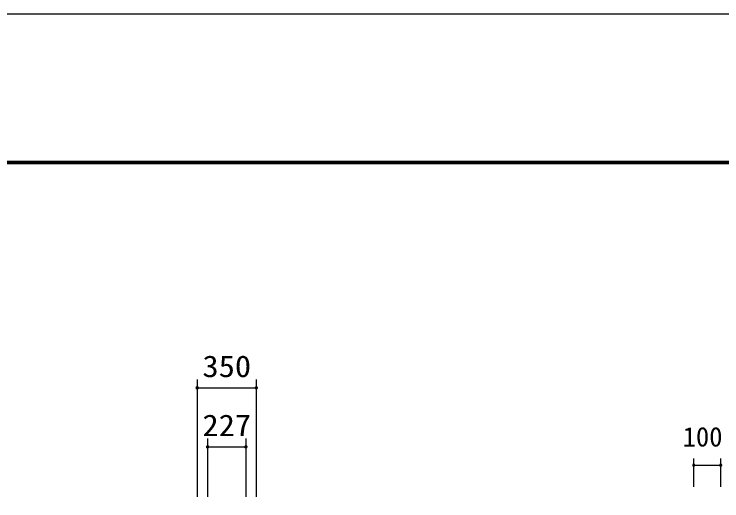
# Model space of a CAD drawing. Units: millimetres, scale not verified. Extents: x -14850 to 14850, y -10500 to 10500.
# Drawn here: x -2450 to 1742, y 7615 to 10500 of the extents above; entities that cross this region are included whole.
import ezdxf
from ezdxf.enums import TextEntityAlignment as Align

# ---------------------------------------------------------------- set-up
doc = ezdxf.new("R2010")
doc.units = ezdxf.units.MM
doc.header["$LTSCALE"] = 50
for name, color, linetype, lineweight in [('0-0_製作', 5, 'Continuous', 25), ('0-6_文字', 5, 'Continuous', 25), ('0-7_図面枠', 7, 'Continuous', 25), ('0-8_Axis_waku', 7, 'Continuous', 25)]:
    doc.layers.add(name, color=color, linetype=linetype, lineweight=lineweight)
doc.styles.add('ＭＳ ゴシック', font='')
doc.styles.get('ＭＳ ゴシック').set_extended_font_data('MS Gothic')

msp = doc.modelspace()

# ---------------------------------------------------------------- linework, layer by layer
at = {"layer": '0-0_製作', "color": 2}
for p, q in [((-1366.01, 8334.87), (-1366.01, 7638)), ((-1016.01, 8334.87), (-1016.01, 7638)), ((-1366.01, 8284.87), (-1016.01, 8284.87)), ((-1304.51, 7984.87), (-1304.51, 7638)), ((-1077.51, 7984.87), (-1077.51, 7638)), ((-1304.51, 7934.87), (-1077.51, 7934.87))]:
    msp.add_line(p, q, dxfattribs=at)
at = {"layer": '0-0_製作'}
for points in [[(-1366.01, 8284.87), (-1376.01, 8284.87), (-1375.99, 8285.49)], [(-1366.01, 8284.87), (-1375.93, 8283.61), (-1376.01, 8284.87)], [(-1366.01, 8284.87), (-1375.99, 8285.49), (-1375.84, 8286.74)], [(-1366.01, 8284.87), (-1375.7, 8282.38), (-1375.93, 8283.61)], [(-1366.01, 8284.87), (-1375.84, 8286.74), (-1375.52, 8287.96)], [(-1366.01, 8274.87), (-1375.7, 8282.38), (-1366.01, 8284.87)], [(-1366.01, 8274.87), (-1375.31, 8281.18), (-1375.7, 8282.38)], [(-1366.01, 8284.87), (-1375.52, 8287.96), (-1375.06, 8289.12)], [(-1366.01, 8274.87), (-1374.78, 8280.05), (-1375.31, 8281.18)], [(-1366.01, 8284.87), (-1375.06, 8289.12), (-1374.46, 8290.22)], [(-1366.01, 8274.87), (-1374.1, 8278.99), (-1374.78, 8280.05)], [(-1366.01, 8284.87), (-1374.46, 8290.22), (-1373.72, 8291.24)], [(-1366.01, 8274.87), (-1373.3, 8278.02), (-1374.1, 8278.99)], [(-1366.01, 8284.87), (-1373.72, 8291.24), (-1372.86, 8292.16)], [(-1366.01, 8274.87), (-1372.39, 8277.16), (-1373.3, 8278.02)], [(-1366.01, 8284.87), (-1372.86, 8292.16), (-1371.89, 8292.96)], [(-1366.01, 8274.87), (-1371.37, 8276.42), (-1372.39, 8277.16)], [(-1366.01, 8284.87), (-1371.89, 8292.96), (-1370.83, 8293.63)], [(-1366.01, 8274.87), (-1370.27, 8275.82), (-1371.37, 8276.42)], [(-1366.01, 8284.87), (-1370.83, 8293.63), (-1369.69, 8294.16)], [(-1366.01, 8274.87), (-1369.1, 8275.36), (-1370.27, 8275.82)], [(-1366.01, 8294.87), (-1369.69, 8294.16), (-1368.5, 8294.55)], [(-1366.01, 8284.87), (-1369.69, 8294.16), (-1366.01, 8294.87)], [(-1366.01, 8274.87), (-1367.89, 8275.04), (-1369.1, 8275.36)], [(-1366.01, 8294.87), (-1368.5, 8294.55), (-1367.27, 8294.79)], [(-1366.01, 8274.87), (-1366.64, 8274.89), (-1367.89, 8275.04)], [(-1365.38, 8294.85), (-1366.01, 8284.87), (-1366.01, 8294.87)], [(-1364.14, 8294.69), (-1366.01, 8284.87), (-1365.38, 8294.85)], [(-1362.92, 8294.38), (-1366.01, 8284.87), (-1364.14, 8294.69)], [(-1361.75, 8293.91), (-1366.01, 8284.87), (-1362.92, 8294.38)], [(-1360.65, 8293.31), (-1366.01, 8284.87), (-1361.75, 8293.91)], [(-1359.64, 8292.57), (-1366.01, 8284.87), (-1360.65, 8293.31)], [(-1358.72, 8291.71), (-1366.01, 8284.87), (-1359.64, 8292.57)], [(-1357.92, 8290.74), (-1366.01, 8284.87), (-1358.72, 8291.71)], [(-1357.25, 8289.68), (-1366.01, 8284.87), (-1357.92, 8290.74)], [(-1356.71, 8288.55), (-1366.01, 8284.87), (-1357.25, 8289.68)], [(-1356.33, 8287.35), (-1366.01, 8284.87), (-1356.71, 8288.55)], [(-1356.09, 8286.12), (-1366.01, 8284.87), (-1356.33, 8287.35)], [(-1356.09, 8286.12), (-1356.01, 8284.87), (-1366.01, 8284.87)], [(-1356.01, 8284.87), (-1366.01, 8274.87), (-1366.01, 8284.87)], [(-1356.03, 8284.24), (-1366.01, 8274.87), (-1356.01, 8284.87)], [(-1356.19, 8282.99), (-1366.01, 8274.87), (-1356.03, 8284.24)], [(-1356.5, 8281.78), (-1366.01, 8274.87), (-1356.19, 8282.99)], [(-1356.96, 8280.61), (-1366.01, 8274.87), (-1356.5, 8281.78)], [(-1357.57, 8279.51), (-1366.01, 8274.87), (-1356.96, 8280.61)], [(-1358.31, 8278.49), (-1366.01, 8274.87), (-1357.57, 8279.51)], [(-1359.17, 8277.58), (-1366.01, 8274.87), (-1358.31, 8278.49)], [(-1360.13, 8276.78), (-1366.01, 8274.87), (-1359.17, 8277.58)], [(-1361.2, 8276.1), (-1366.01, 8274.87), (-1360.13, 8276.78)], [(-1362.33, 8275.57), (-1366.01, 8274.87), (-1361.2, 8276.1)], [(-1363.53, 8275.18), (-1366.01, 8274.87), (-1362.33, 8275.57)], [(-1363.53, 8275.18), (-1364.76, 8274.94), (-1366.01, 8274.87)], [(-1016.01, 8284.87), (-1026.01, 8284.87), (-1025.99, 8285.49)], [(-1016.01, 8284.87), (-1025.93, 8283.61), (-1026.01, 8284.87)], [(-1016.01, 8284.87), (-1025.99, 8285.49), (-1025.84, 8286.74)], [(-1016.01, 8274.87), (-1025.93, 8283.61), (-1016.01, 8284.87)], [(-1016.01, 8274.87), (-1025.7, 8282.38), (-1025.93, 8283.61)], [(-1016.01, 8284.87), (-1025.84, 8286.74), (-1025.52, 8287.96)], [(-1016.01, 8274.87), (-1025.31, 8281.18), (-1025.7, 8282.38)], [(-1016.01, 8284.87), (-1025.52, 8287.96), (-1025.06, 8289.12)], [(-1016.01, 8274.87), (-1024.78, 8280.05), (-1025.31, 8281.18)], [(-1016.01, 8284.87), (-1025.06, 8289.12), (-1024.46, 8290.22)], [(-1016.01, 8274.87), (-1024.1, 8278.99), (-1024.78, 8280.05)], [(-1016.01, 8284.87), (-1024.46, 8290.22), (-1023.72, 8291.24)], [(-1016.01, 8274.87), (-1023.3, 8278.02), (-1024.1, 8278.99)], [(-1016.01, 8284.87), (-1023.72, 8291.24), (-1022.86, 8292.16)], [(-1016.01, 8274.87), (-1022.39, 8277.16), (-1023.3, 8278.02)], [(-1016.01, 8284.87), (-1022.86, 8292.16), (-1021.89, 8292.96)], [(-1016.01, 8274.87), (-1021.37, 8276.42), (-1022.39, 8277.16)], [(-1016.01, 8284.87), (-1021.89, 8292.96), (-1020.83, 8293.63)], [(-1016.01, 8274.87), (-1020.27, 8275.82), (-1021.37, 8276.42)], [(-1016.01, 8284.87), (-1020.83, 8293.63), (-1019.69, 8294.16)], [(-1016.01, 8274.87), (-1019.1, 8275.36), (-1020.27, 8275.82)], [(-1016.01, 8284.87), (-1019.69, 8294.16), (-1018.5, 8294.55)], [(-1016.01, 8274.87), (-1017.89, 8275.04), (-1019.1, 8275.36)], [(-1016.01, 8294.87), (-1018.5, 8294.55), (-1017.27, 8294.79)], [(-1016.01, 8284.87), (-1018.5, 8294.55), (-1016.01, 8294.87)], [(-1016.01, 8274.87), (-1016.64, 8274.89), (-1017.89, 8275.04)], [(-1015.39, 8294.85), (-1016.01, 8284.87), (-1016.01, 8294.87)], [(-1014.14, 8294.69), (-1016.01, 8284.87), (-1015.39, 8294.85)], [(-1012.92, 8294.38), (-1016.01, 8284.87), (-1014.14, 8294.69)], [(-1011.76, 8293.91), (-1016.01, 8284.87), (-1012.92, 8294.38)], [(-1010.65, 8293.31), (-1016.01, 8284.87), (-1011.76, 8293.91)], [(-1009.64, 8292.57), (-1016.01, 8284.87), (-1010.65, 8293.31)], [(-1008.72, 8291.71), (-1016.01, 8284.87), (-1009.64, 8292.57)], [(-1007.92, 8290.74), (-1016.01, 8284.87), (-1008.72, 8291.71)], [(-1007.25, 8289.68), (-1016.01, 8284.87), (-1007.92, 8290.74)], [(-1006.72, 8288.55), (-1016.01, 8284.87), (-1007.25, 8289.68)], [(-1006.33, 8287.35), (-1016.01, 8284.87), (-1006.72, 8288.55)], [(-1006.09, 8286.12), (-1016.01, 8284.87), (-1006.33, 8287.35)], [(-1006.01, 8284.87), (-1016.01, 8284.87), (-1006.09, 8286.12)], [(-1006.01, 8284.87), (-1016.01, 8274.87), (-1016.01, 8284.87)], [(-1006.03, 8284.24), (-1016.01, 8274.87), (-1006.01, 8284.87)], [(-1006.19, 8282.99), (-1016.01, 8274.87), (-1006.03, 8284.24)], [(-1006.5, 8281.78), (-1016.01, 8274.87), (-1006.19, 8282.99)], [(-1006.96, 8280.61), (-1016.01, 8274.87), (-1006.5, 8281.78)], [(-1007.57, 8279.51), (-1016.01, 8274.87), (-1006.96, 8280.61)], [(-1008.31, 8278.49), (-1016.01, 8274.87), (-1007.57, 8279.51)], [(-1009.17, 8277.58), (-1016.01, 8274.87), (-1008.31, 8278.49)], [(-1010.14, 8276.78), (-1016.01, 8274.87), (-1009.17, 8277.58)], [(-1011.2, 8276.1), (-1016.01, 8274.87), (-1010.14, 8276.78)], [(-1012.33, 8275.57), (-1016.01, 8274.87), (-1011.2, 8276.1)], [(-1013.53, 8275.18), (-1016.01, 8274.87), (-1012.33, 8275.57)], [(-1014.76, 8274.94), (-1016.01, 8274.87), (-1013.53, 8275.18)], [(-1304.51, 7934.87), (-1314.51, 7934.87), (-1314.49, 7935.49)], [(-1304.51, 7934.87), (-1314.43, 7933.61), (-1314.51, 7934.87)], [(-1304.51, 7934.87), (-1314.49, 7935.49), (-1314.34, 7936.74)], [(-1304.51, 7934.87), (-1314.2, 7932.38), (-1314.43, 7933.61)], [(-1304.51, 7934.87), (-1314.34, 7936.74), (-1314.02, 7937.96)], [(-1304.51, 7924.87), (-1314.2, 7932.38), (-1304.51, 7934.87)], [(-1304.51, 7924.87), (-1313.81, 7931.18), (-1314.2, 7932.38)], [(-1304.51, 7934.87), (-1314.02, 7937.96), (-1313.56, 7939.12)], [(-1304.51, 7924.87), (-1313.28, 7930.05), (-1313.81, 7931.18)], [(-1304.51, 7934.87), (-1313.56, 7939.12), (-1312.96, 7940.22)], [(-1304.51, 7924.87), (-1312.6, 7928.99), (-1313.28, 7930.05)], [(-1304.51, 7934.87), (-1312.96, 7940.22), (-1312.22, 7941.24)], [(-1304.51, 7924.87), (-1311.8, 7928.02), (-1312.6, 7928.99)], [(-1304.51, 7934.87), (-1312.22, 7941.24), (-1311.36, 7942.16)], [(-1304.51, 7924.87), (-1310.89, 7927.16), (-1311.8, 7928.02)], [(-1304.51, 7934.87), (-1311.36, 7942.16), (-1310.39, 7942.96)], [(-1304.51, 7924.87), (-1309.87, 7926.42), (-1310.89, 7927.16)], [(-1304.51, 7934.87), (-1310.39, 7942.96), (-1309.33, 7943.63)], [(-1304.51, 7924.87), (-1308.77, 7925.82), (-1309.87, 7926.42)], [(-1304.51, 7934.87), (-1309.33, 7943.63), (-1308.19, 7944.16)], [(-1304.51, 7924.87), (-1307.6, 7925.36), (-1308.77, 7925.82)], [(-1304.51, 7944.87), (-1308.19, 7944.16), (-1307, 7944.55)], [(-1304.51, 7934.87), (-1308.19, 7944.16), (-1304.51, 7944.87)], [(-1304.51, 7924.87), (-1306.39, 7925.04), (-1307.6, 7925.36)], [(-1304.51, 7944.87), (-1307, 7944.55), (-1305.77, 7944.79)], [(-1304.51, 7924.87), (-1305.14, 7924.89), (-1306.39, 7925.04)], [(-1303.89, 7944.85), (-1304.51, 7934.87), (-1304.51, 7944.87)], [(-1302.64, 7944.69), (-1304.51, 7934.87), (-1303.89, 7944.85)], [(-1301.42, 7944.38), (-1304.51, 7934.87), (-1302.64, 7944.69)], [(-1300.26, 7943.91), (-1304.51, 7934.87), (-1301.42, 7944.38)], [(-1299.16, 7943.31), (-1304.51, 7934.87), (-1300.26, 7943.91)], [(-1298.14, 7942.57), (-1304.51, 7934.87), (-1299.16, 7943.31)], [(-1297.22, 7941.71), (-1304.51, 7934.87), (-1298.14, 7942.57)], [(-1296.42, 7940.74), (-1304.51, 7934.87), (-1297.22, 7941.71)], [(-1295.75, 7939.68), (-1304.51, 7934.87), (-1296.42, 7940.74)], [(-1295.22, 7938.55), (-1304.51, 7934.87), (-1295.75, 7939.68)], [(-1294.83, 7937.35), (-1304.51, 7934.87), (-1295.22, 7938.55)], [(-1294.59, 7936.12), (-1304.51, 7934.87), (-1294.83, 7937.35)], [(-1294.59, 7936.12), (-1294.51, 7934.87), (-1304.51, 7934.87)], [(-1294.51, 7934.87), (-1304.51, 7924.87), (-1304.51, 7934.87)], [(-1294.53, 7934.24), (-1304.51, 7924.87), (-1294.51, 7934.87)], [(-1294.69, 7932.99), (-1304.51, 7924.87), (-1294.53, 7934.24)], [(-1295, 7931.78), (-1304.51, 7924.87), (-1294.69, 7932.99)], [(-1295.47, 7930.61), (-1304.51, 7924.87), (-1295, 7931.78)], [(-1296.07, 7929.51), (-1304.51, 7924.87), (-1295.47, 7930.61)], [(-1296.81, 7928.49), (-1304.51, 7924.87), (-1296.07, 7929.51)], [(-1297.67, 7927.58), (-1304.51, 7924.87), (-1296.81, 7928.49)], [(-1298.64, 7926.78), (-1304.51, 7924.87), (-1297.67, 7927.58)], [(-1299.7, 7926.1), (-1304.51, 7924.87), (-1298.64, 7926.78)], [(-1300.83, 7925.57), (-1304.51, 7924.87), (-1299.7, 7926.1)], [(-1302.03, 7925.18), (-1304.51, 7924.87), (-1300.83, 7925.57)], [(-1302.03, 7925.18), (-1303.26, 7924.94), (-1304.51, 7924.87)], [(-1077.51, 7934.87), (-1087.51, 7934.87), (-1087.49, 7935.49)], [(-1077.51, 7934.87), (-1087.43, 7933.61), (-1087.51, 7934.87)], [(-1077.51, 7934.87), (-1087.49, 7935.49), (-1087.34, 7936.74)], [(-1077.51, 7934.87), (-1087.2, 7932.38), (-1087.43, 7933.61)], [(-1077.51, 7934.87), (-1087.34, 7936.74), (-1087.02, 7937.96)], [(-1077.51, 7924.87), (-1087.2, 7932.38), (-1077.51, 7934.87)], [(-1077.51, 7924.87), (-1086.81, 7931.18), (-1087.2, 7932.38)], [(-1077.51, 7934.87), (-1087.02, 7937.96), (-1086.56, 7939.12)], [(-1077.51, 7924.87), (-1086.28, 7930.05), (-1086.81, 7931.18)], [(-1077.51, 7934.87), (-1086.56, 7939.12), (-1085.96, 7940.22)], [(-1077.51, 7924.87), (-1085.6, 7928.99), (-1086.28, 7930.05)], [(-1077.51, 7934.87), (-1085.96, 7940.22), (-1085.22, 7941.24)], [(-1077.51, 7924.87), (-1084.8, 7928.02), (-1085.6, 7928.99)], [(-1077.51, 7934.87), (-1085.22, 7941.24), (-1084.36, 7942.16)], [(-1077.51, 7924.87), (-1083.89, 7927.16), (-1084.8, 7928.02)], [(-1077.51, 7934.87), (-1084.36, 7942.16), (-1083.39, 7942.96)], [(-1077.51, 7924.87), (-1082.87, 7926.42), (-1083.89, 7927.16)], [(-1077.51, 7934.87), (-1083.39, 7942.96), (-1082.33, 7943.63)], [(-1077.51, 7924.87), (-1081.77, 7925.82), (-1082.87, 7926.42)], [(-1077.51, 7934.87), (-1082.33, 7943.63), (-1081.19, 7944.16)], [(-1077.51, 7924.87), (-1080.6, 7925.36), (-1081.77, 7925.82)], [(-1077.51, 7944.87), (-1081.19, 7944.16), (-1080, 7944.55)], [(-1077.51, 7934.87), (-1081.19, 7944.16), (-1077.51, 7944.87)], [(-1077.51, 7924.87), (-1079.39, 7925.04), (-1080.6, 7925.36)], [(-1077.51, 7944.87), (-1080, 7944.55), (-1078.77, 7944.79)], [(-1077.51, 7924.87), (-1078.14, 7924.89), (-1079.39, 7925.04)], [(-1076.89, 7944.85), (-1077.51, 7934.87), (-1077.51, 7944.87)], [(-1075.64, 7944.69), (-1077.51, 7934.87), (-1076.89, 7944.85)], [(-1074.42, 7944.38), (-1077.51, 7934.87), (-1075.64, 7944.69)], [(-1073.26, 7943.91), (-1077.51, 7934.87), (-1074.42, 7944.38)], [(-1072.16, 7943.31), (-1077.51, 7934.87), (-1073.26, 7943.91)], [(-1071.14, 7942.57), (-1077.51, 7934.87), (-1072.16, 7943.31)], [(-1070.22, 7941.71), (-1077.51, 7934.87), (-1071.14, 7942.57)], [(-1069.42, 7940.74), (-1077.51, 7934.87), (-1070.22, 7941.71)], [(-1068.75, 7939.68), (-1077.51, 7934.87), (-1069.42, 7940.74)], [(-1068.22, 7938.55), (-1077.51, 7934.87), (-1068.75, 7939.68)], [(-1067.83, 7937.35), (-1077.51, 7934.87), (-1068.22, 7938.55)], [(-1067.59, 7936.12), (-1077.51, 7934.87), (-1067.83, 7937.35)], [(-1067.59, 7936.12), (-1067.51, 7934.87), (-1077.51, 7934.87)], [(-1067.51, 7934.87), (-1077.51, 7924.87), (-1077.51, 7934.87)], [(-1067.53, 7934.24), (-1077.51, 7924.87), (-1067.51, 7934.87)], [(-1067.69, 7932.99), (-1077.51, 7924.87), (-1067.53, 7934.24)], [(-1068, 7931.78), (-1077.51, 7924.87), (-1067.69, 7932.99)], [(-1068.47, 7930.61), (-1077.51, 7924.87), (-1068, 7931.78)], [(-1069.07, 7929.51), (-1077.51, 7924.87), (-1068.47, 7930.61)], [(-1069.81, 7928.49), (-1077.51, 7924.87), (-1069.07, 7929.51)], [(-1070.67, 7927.58), (-1077.51, 7924.87), (-1069.81, 7928.49)], [(-1071.64, 7926.78), (-1077.51, 7924.87), (-1070.67, 7927.58)], [(-1072.7, 7926.1), (-1077.51, 7924.87), (-1071.64, 7926.78)], [(-1073.83, 7925.57), (-1077.51, 7924.87), (-1072.7, 7926.1)], [(-1075.03, 7925.18), (-1077.51, 7924.87), (-1073.83, 7925.57)], [(-1075.03, 7925.18), (-1076.26, 7924.94), (-1077.51, 7924.87)]]:
    msp.add_solid(points, dxfattribs=at)
at = {"layer": '0-6_文字', "color": 2}
for p, q in [((1575.53, 7699), (1575.53, 7866.14)), ((1735.53, 7699), (1735.53, 7866.14)), ((1575.53, 7826.14), (1735.53, 7826.14))]:
    msp.add_line(p, q, dxfattribs=at)
at = {"layer": '0-6_文字'}
for p, q in [((1575.53, 7824.14), (1569.88, 7824.14)), ((1575.53, 7830.14), (1571.07, 7830.14)), ((1579.99, 7830.14), (1575.53, 7830.14)), ((1581.18, 7824.14), (1575.53, 7824.14)), ((1735.53, 7824.14), (1729.88, 7824.14)), ((1735.53, 7830.14), (1731.07, 7830.14)), ((1739.99, 7830.14), (1735.53, 7830.14)), ((1741.18, 7824.14), (1735.53, 7824.14))]:
    msp.add_line(p, q, dxfattribs=at)
for points in [[(1575.53, 7832.14), (1574.78, 7832.09), (1574.04, 7831.95), (1573.32, 7831.72), (1572.64, 7831.4), (1572, 7830.99), (1571.42, 7830.51), (1570.91, 7829.96), (1570.46, 7829.35), (1570.1, 7828.69), (1569.82, 7827.99), (1569.63, 7827.26), (1569.54, 7826.52), (1569.53, 7826.14), (1575.53, 7826.14)], [(1569.53, 7826.14), (1569.58, 7825.39), (1569.72, 7824.65), (1569.95, 7823.93), (1570.27, 7823.25), (1570.67, 7822.61), (1571.15, 7822.03), (1571.7, 7821.52), (1572.31, 7821.07), (1572.97, 7820.71), (1573.67, 7820.43), (1574.4, 7820.24), (1575.15, 7820.15), (1575.53, 7820.14), (1575.53, 7826.14)], [(1581.53, 7826.14), (1581.48, 7826.89), (1581.34, 7827.63), (1581.11, 7828.35), (1580.79, 7829.03), (1580.38, 7829.67), (1579.9, 7830.25), (1579.35, 7830.76), (1578.74, 7831.2), (1578.08, 7831.57), (1577.38, 7831.84), (1576.65, 7832.03), (1575.91, 7832.13), (1575.53, 7832.14), (1575.53, 7826.14)], [(1575.53, 7820.14), (1576.28, 7820.19), (1577.02, 7820.33), (1577.74, 7820.56), (1578.42, 7820.88), (1579.05, 7821.28), (1579.64, 7821.76), (1580.15, 7822.31), (1580.59, 7822.92), (1580.96, 7823.58), (1581.23, 7824.28), (1581.42, 7825.01), (1581.52, 7825.76), (1581.53, 7826.14), (1575.53, 7826.14)], [(1735.53, 7832.14), (1734.78, 7832.09), (1734.04, 7831.95), (1733.32, 7831.72), (1732.64, 7831.4), (1732, 7830.99), (1731.42, 7830.51), (1730.91, 7829.96), (1730.46, 7829.35), (1730.1, 7828.69), (1729.82, 7827.99), (1729.64, 7827.26), (1729.54, 7826.52), (1729.53, 7826.14), (1735.53, 7826.14)], [(1729.53, 7826.14), (1729.58, 7825.39), (1729.72, 7824.65), (1729.95, 7823.93), (1730.27, 7823.25), (1730.67, 7822.61), (1731.16, 7822.03), (1731.7, 7821.52), (1732.31, 7821.07), (1732.97, 7820.71), (1733.67, 7820.43), (1734.4, 7820.24), (1735.15, 7820.15), (1735.53, 7820.14), (1735.53, 7826.14)], [(1741.53, 7826.14), (1741.48, 7826.89), (1741.34, 7827.63), (1741.11, 7828.35), (1740.79, 7829.03), (1740.38, 7829.67), (1739.9, 7830.25), (1739.35, 7830.76), (1738.74, 7831.2), (1738.08, 7831.57), (1737.38, 7831.84), (1736.65, 7832.03), (1735.91, 7832.13), (1735.53, 7832.14), (1735.53, 7826.14)], [(1735.53, 7820.14), (1736.28, 7820.19), (1737.02, 7820.33), (1737.74, 7820.56), (1738.42, 7820.88), (1739.06, 7821.28), (1739.64, 7821.76), (1740.15, 7822.31), (1740.59, 7822.92), (1740.96, 7823.58), (1741.24, 7824.28), (1741.42, 7825.01), (1741.52, 7825.76), (1741.53, 7826.14), (1735.53, 7826.14)]]:
    msp.add_lwpolyline(points, close=True, dxfattribs=at)
at = {"layer": '0-7_図面枠'}
msp.add_lwpolyline([(-14850, -10500), (14850, -10500), (14850, 10500), (-14850, 10500)], close=True, dxfattribs=at)
at = {"layer": '0-8_Axis_waku'}
for p, q in [((-12964, 9629), (14014, 9629)), ((-12963, 9628), (14013, 9628)), ((-12962, 9627), (14012, 9627)), ((-12961, 9626), (14011, 9626)), ((-12960, 9625), (14010, 9625)), ((-12959, 9624), (14009, 9624)), ((-12958, 9623), (14008, 9623)), ((-12957, 9622), (14007, 9622)), ((-12956, 9621), (14006, 9621)), ((-12955, 9620), (14005, 9620)), ((-12954, 9619), (14004, 9619)), ((-12953, 9618), (14003, 9618)), ((-12952, 9617), (14002, 9617)), ((-12951, 9616), (14001, 9616)), ((-12950, 9615), (14000, 9615))]:
    msp.add_line(p, q, dxfattribs=at)

# ---------------------------------------------------------------- texts
at = {"layer": '0-0_製作', "color": 4, "style": 'ＭＳ ゴシック', "width": 1.1}
for s, p in [('350', (-1334.76, 8309.87)), ('227', (-1334.76, 7959.87))]:
    msp.add_text(s, height=128.4, dxfattribs=at).set_placement(p, align=Align.BOTTOM_LEFT)
at = {"layer": '0-6_文字', "color": 4, "style": 'ＭＳ ゴシック'}
msp.add_text('100', height=115.5, dxfattribs=at).set_placement((1510.28, 7902.33), align=Align.BOTTOM_LEFT)

doc.saveas('drawing.dxf')
